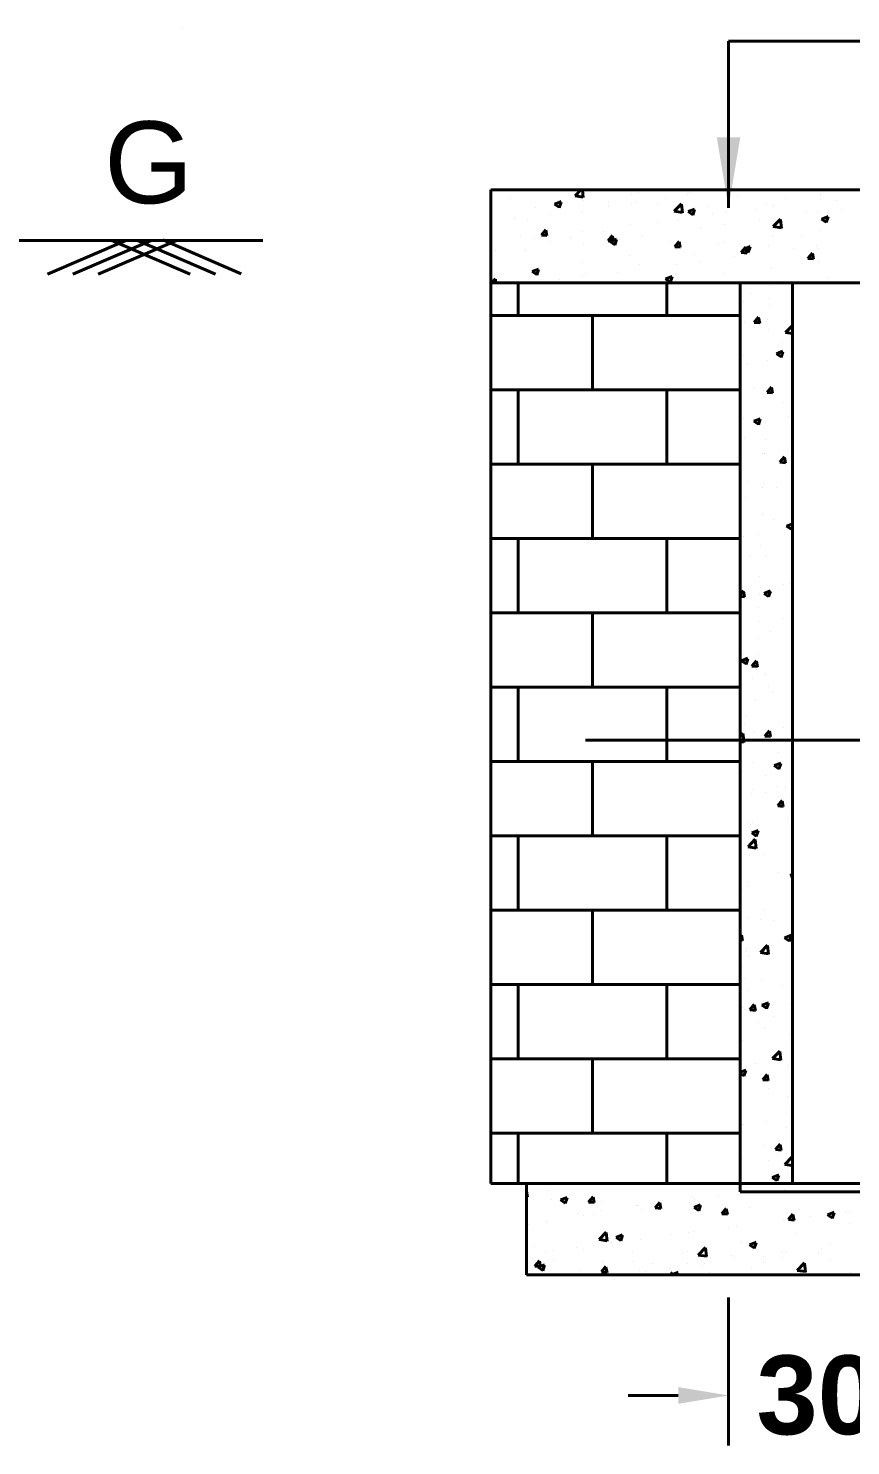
# Model space of a CAD drawing. Header units: metres. Extents: x 3616 to 3987, y 1122 to 1251.
# Drawn here: x 3694.28 to 3697.35, y 1214.6 to 1219.89 of the extents above; entities that cross this region are included whole.
import ezdxf

# ---------------------------------------------------------------- set-up
doc = ezdxf.new("R2010")
doc.units = ezdxf.units.M
doc.layers.add('text', color=7, linetype='Continuous', lineweight=5)
doc.styles.add('t7', font='arial.ttf')
doc.styles.add('t8', font='arialbd.ttf')

# ---------------------------------------------------------------- blocks, each defined once
blk = doc.blocks.new('RGHG')
at = {"color": 0, "lineweight": 40}
for p, q in [((286371.047, 37098.649), (286371.047, 37109.629)), ((286371.047, 37109.629), (286388.091, 37109.629)), ((286355.36, 37034.326), (286355.36, 37099.819)), ((286431.607, 37099.819), (286355.36, 37099.819)), ((286360.924, 37099.43), (286361.297, 37099.819)), ((286361.468, 37099.322), (286361.41, 37099.819)), ((286361.817, 37099.798), (286361.817, 37099.798)), ((286365.087, 37099.66), (286365.087, 37099.66)), ((286368.504, 37099.639), (286368.504, 37099.639)), ((286370.836, 37099.748), (286370.836, 37099.748)), ((286356.569, 37099.251), (286356.569, 37099.251)), ((286359.579, 37098.885), (286360.008, 37099.05)), ((286359.579, 37098.885), (286359.883, 37098.68)), ((286359.839, 37099.113), (286359.839, 37099.113)), ((286359.883, 37098.651), (286360.007, 37099.021)), ((286360.924, 37099.43), (286361.469, 37099.346)), ((286361.513, 37099.12), (286361.513, 37099.12)), ((286363.109, 37098.975), (286363.109, 37098.975)), ((286363.114, 37098.731), (286363.114, 37098.731)), ((286364.647, 37098.933), (286364.647, 37098.933)), ((286364.658, 37099.552), (286364.658, 37099.552)), ((286364.932, 37099.026), (286364.932, 37099.026)), ((286366.379, 37098.837), (286366.379, 37098.837)), ((286366.967, 37099.239), (286366.967, 37099.239)), ((286367.461, 37098.416), (286367.938, 37098.914)), ((286368.006, 37098.308), (286367.938, 37098.89)), ((286368.357, 37099.522), (286368.357, 37099.522)), ((286369.649, 37098.699), (286369.649, 37098.699)), ((286371.627, 37099.383), (286371.627, 37099.383)), ((286373.544, 37098.907), (286373.544, 37098.907)), ((286374.004, 37098.795), (286374.004, 37098.795)), ((286374.897, 37099.245), (286374.897, 37099.245)), ((286377.098, 37099.187), (286377.098, 37099.187)), ((286377.116, 37099.52), (286377.116, 37099.52)), ((286378.167, 37099.107), (286378.167, 37099.107)), ((286356.925, 37097.916), (286356.925, 37097.916)), ((286357.787, 37097.799), (286357.787, 37097.799)), ((286358.331, 37098.661), (286358.331, 37098.661)), ((286359.245, 37098.222), (286359.245, 37098.222)), ((286361.359, 37098.412), (286361.359, 37098.412)), ((286367.461, 37098.416), (286368.006, 37098.332)), ((286367.678, 37097.905), (286367.678, 37097.905)), ((286368.382, 37098.395), (286368.811, 37098.56)), ((286368.382, 37098.395), (286368.687, 37098.189)), ((286368.686, 37098.16), (286368.811, 37098.531)), ((286369.972, 37098.294), (286369.972, 37098.294)), ((286370.859, 37098.364), (286370.859, 37098.364)), ((286372.919, 37098.561), (286372.919, 37098.561)), ((286373.078, 37097.839), (286373.078, 37097.839)), ((286373.999, 37097.402), (286374.476, 37097.9)), ((286374.543, 37097.294), (286374.475, 37097.876)), ((286376.189, 37098.422), (286376.189, 37098.422)), ((286376.947, 37098.348), (286376.947, 37098.348)), ((286377.185, 37097.904), (286377.614, 37098.069)), ((286377.185, 37097.904), (286377.49, 37097.699)), ((286377.49, 37097.67), (286377.614, 37098.04)), ((286378.48, 37098.55), (286378.48, 37098.55)), ((286355.392, 37097.715), (286355.392, 37097.715)), ((286358.707, 37096.848), (286359.003, 37097.199)), ((286358.707, 37096.848), (286359.073, 37096.816)), ((286359.073, 37096.787), (286359.002, 37097.17)), ((286361.438, 37097.081), (286361.438, 37097.081)), ((286362.827, 37097.067), (286362.827, 37097.067)), ((286364.583, 37097.512), (286364.583, 37097.512)), ((286366.399, 37097.681), (286366.399, 37097.681)), ((286369.224, 37097.332), (286369.224, 37097.332)), ((286370.758, 37097.534), (286370.758, 37097.534)), ((286373.999, 37097.402), (286374.544, 37097.318)), ((286377.024, 37097.148), (286377.024, 37097.148)), ((286340.336, 37096.488), (286300.526, 37096.488)), ((286331.287, 37096.488), (286326.126, 37094.26)), ((286332.962, 37096.488), (286327.801, 37094.26)), ((286334.637, 37096.488), (286329.476, 37094.26)), ((286330.383, 37096.488), (286335.544, 37094.26)), ((286332.058, 37096.488), (286337.219, 37094.26)), ((286333.733, 37096.523), (286338.895, 37094.294)), ((286357.329, 37096.822), (286357.329, 37096.822)), ((286358.257, 37096.622), (286358.257, 37096.622)), ((286359.255, 37096.454), (286359.255, 37096.454)), ((286360.599, 37096.684), (286360.599, 37096.684)), ((286361.502, 37096.315), (286361.502, 37096.315)), ((286363.036, 37096.517), (286363.036, 37096.517)), ((286363.101, 37096.463), (286363.396, 37096.815)), ((286363.101, 37096.463), (286363.467, 37096.431)), ((286363.235, 37096.419), (286363.664, 37096.584)), ((286363.235, 37096.419), (286363.54, 37096.214)), ((286363.467, 37096.402), (286363.396, 37096.786)), ((286363.539, 37096.185), (286363.664, 37096.555)), ((286363.869, 37096.546), (286363.869, 37096.546)), ((286365.356, 37096.823), (286365.356, 37096.823)), ((286367.139, 37096.408), (286367.139, 37096.408)), ((286367.495, 37096.079), (286367.79, 37096.431)), ((286367.495, 37096.079), (286367.861, 37096.047)), ((286367.861, 37096.018), (286367.79, 37096.402)), ((286370.409, 37096.27), (286370.409, 37096.27)), ((286370.785, 37096.325), (286370.785, 37096.325)), ((286371.888, 37095.694), (286372.184, 37096.046)), ((286372.038, 37095.929), (286372.467, 37096.093)), ((286372.038, 37095.929), (286372.343, 37095.723)), ((286372.254, 37095.633), (286372.183, 37096.017)), ((286372.311, 37096.15), (286372.311, 37096.15)), ((286372.343, 37095.694), (286372.467, 37096.064)), ((286373.679, 37096.132), (286373.679, 37096.132)), ((286373.93, 37096.756), (286373.93, 37096.756)), ((286375.335, 37095.932), (286375.335, 37095.932)), ((286375.883, 37096.763), (286375.883, 37096.763)), ((286376.869, 37096.134), (286376.869, 37096.134)), ((286376.949, 37095.993), (286376.949, 37095.993)), ((286355.682, 37095.841), (286355.682, 37095.841)), ((286357.634, 37095.806), (286357.634, 37095.806)), ((286361.364, 37095.042), (286361.364, 37095.042)), ((286364.509, 37095.473), (286364.509, 37095.473)), ((286367.603, 37095.865), (286367.603, 37095.865)), ((286368.739, 37095.537), (286368.739, 37095.537)), ((286369.146, 37095.118), (286369.146, 37095.118)), ((286371.466, 37095.423), (286371.466, 37095.423)), ((286371.888, 37095.694), (286372.254, 37095.662)), ((286376.282, 37095.31), (286376.577, 37095.662)), ((286376.282, 37095.31), (286376.648, 37095.278)), ((286376.648, 37095.249), (286376.577, 37095.633)), ((286376.949, 37095.109), (286376.949, 37095.109)), ((286358.088, 37094.443), (286358.517, 37094.608)), ((286358.088, 37094.443), (286358.393, 37094.238)), ((286358.182, 37094.583), (286358.182, 37094.583)), ((286358.393, 37094.209), (286358.517, 37094.579)), ((286361.424, 37094.101), (286361.424, 37094.101)), ((286361.594, 37094.31), (286361.594, 37094.31)), ((286363.744, 37094.406), (286363.744, 37094.406)), ((286365.166, 37094.924), (286365.166, 37094.924)), ((286366.891, 37093.953), (286367.32, 37094.118)), ((286367.196, 37093.718), (286367.32, 37094.089)), ((286367.613, 37094.916), (286367.613, 37094.916)), ((286370.71, 37094.285), (286370.71, 37094.285)), ((286373.855, 37094.717), (286373.855, 37094.717)), ((286377.577, 37094.024), (286377.577, 37094.024)), ((286355.36, 37093.696), (286371.82, 37093.696)), ((286355.422, 37093.696), (286355.676, 37093.96)), ((286355.703, 37093.696), (286355.675, 37093.937)), ((286357.182, 37091.547), (286357.182, 37093.696)), ((286358.022, 37093.697), (286358.022, 37093.697)), ((286359.891, 37093.899), (286359.891, 37093.899)), ((286366.891, 37093.953), (286367.196, 37093.747)), ((286366.983, 37091.547), (286366.983, 37093.696)), ((286367.529, 37093.826), (286367.529, 37093.826)), ((286386.159, 37093.696), (286371.82, 37093.696)), ((286371.82, 37093.696), (286371.82, 37033.781)), ((286373.724, 37093.516), (286373.724, 37093.516)), ((286375.257, 37093.718), (286375.257, 37034.326)), ((286375.257, 37093.718), (286375.257, 37093.718)), ((286372.058, 37092.495), (286372.058, 37092.495)), ((286372.486, 37093.001), (286372.486, 37093.001)), ((286373.777, 37092.179), (286373.777, 37092.179)), ((286373.781, 37092.678), (286373.781, 37092.678)), ((286355.36, 37091.547), (286371.82, 37091.547)), ((286362.082, 37086.646), (286362.082, 37091.547)), ((286372.738, 37091.087), (286373.034, 37091.439)), ((286373.104, 37091.026), (286373.033, 37091.41)), ((286373.646, 37091.302), (286373.646, 37091.302)), ((286372.112, 37091.1), (286372.112, 37091.1)), ((286372.738, 37091.087), (286373.104, 37091.055)), ((286373.526, 37091.15), (286373.526, 37091.15)), ((286373.706, 37090.638), (286373.706, 37090.638)), ((286374.811, 37090.421), (286375.257, 37090.886)), ((286374.811, 37090.421), (286375.257, 37090.352)), ((286374.537, 37089.75), (286374.537, 37089.75)), ((286372.034, 37088.886), (286372.034, 37088.886)), ((286373.632, 37088.599), (286373.632, 37088.599)), ((286374.204, 37089.02), (286374.633, 37089.185)), ((286374.204, 37089.02), (286374.509, 37088.815)), ((286374.354, 37089.192), (286374.354, 37089.192)), ((286374.509, 37088.786), (286374.633, 37089.156)), ((286372.293, 37088.393), (286372.293, 37088.393)), ((286355.36, 37086.646), (286371.82, 37086.646)), ((286357.182, 37081.746), (286357.182, 37086.646)), ((286366.983, 37081.746), (286366.983, 37086.646)), ((286372.743, 37086.776), (286372.743, 37086.776)), ((286373.344, 37086.619), (286373.344, 37086.619)), ((286373.557, 37086.56), (286373.557, 37086.56)), ((286373.588, 37086.479), (286373.884, 37086.831)), ((286373.954, 37086.418), (286373.883, 37086.802)), ((286373.588, 37086.479), (286373.954, 37086.447)), ((286374.636, 37085.797), (286374.636, 37085.797)), ((286372.04, 37084.738), (286372.04, 37084.738)), ((286372.714, 37084.578), (286373.143, 37084.743)), ((286373.018, 37084.344), (286373.142, 37084.714)), ((286375, 37084.869), (286375, 37084.869)), ((286372.714, 37084.578), (286373.019, 37084.373)), ((286373.483, 37084.521), (286373.483, 37084.521)), ((286372.126, 37083.506), (286372.126, 37083.506)), ((286373.508, 37083.393), (286373.508, 37083.393)), ((286373.388, 37082.453), (286373.388, 37082.453)), ((286373.408, 37082.482), (286373.408, 37082.482)), ((286374.438, 37081.871), (286374.733, 37082.223)), ((286374.804, 37081.81), (286374.733, 37082.194)), ((286374.922, 37082.655), (286374.922, 37082.655)), ((286355.36, 37081.746), (286371.82, 37081.746)), ((286362.082, 37076.845), (286362.082, 37081.746)), ((286374.438, 37081.871), (286374.804, 37081.839)), ((286372.275, 37080.636), (286372.275, 37080.636)), ((286373.31, 37080.239), (286373.31, 37080.239)), ((286373.334, 37080.443), (286373.334, 37080.443)), ((286374.203, 37080.237), (286374.203, 37080.237)), ((286372.224, 37079.553), (286372.224, 37079.553)), ((286373.259, 37078.403), (286373.259, 37078.403)), ((286374.019, 37078.128), (286374.019, 37078.128)), ((286374.88, 37077.67), (286375.257, 37077.815)), ((286374.88, 37077.67), (286375.185, 37077.465)), ((286375.184, 37077.436), (286375.257, 37077.653)), ((286355.36, 37076.845), (286371.82, 37076.845)), ((286357.182, 37071.945), (286357.182, 37076.845)), ((286366.983, 37071.945), (286366.983, 37076.845)), ((286372.022, 37076.982), (286372.022, 37076.982)), ((286372.984, 37077.124), (286372.984, 37077.124)), ((286373.185, 37076.364), (286373.185, 37076.364)), ((286372.407, 37075.712), (286372.407, 37075.712)), ((286373.49, 37075.637), (286373.49, 37075.637)), ((286373.11, 37074.325), (286373.11, 37074.325)), ((286374.665, 37073.806), (286374.665, 37073.806)), ((286375.061, 37073.855), (286375.061, 37073.855)), ((286371.82, 37073.13), (286372.04, 37073.393)), ((286371.82, 37073.034), (286372.11, 37073.009)), ((286372.11, 37072.98), (286372.039, 37073.364)), ((286372.257, 37072.88), (286372.257, 37072.88)), ((286373.083, 37073.171), (286373.083, 37073.171)), ((286373.389, 37073.228), (286373.818, 37073.393)), ((286373.389, 37073.228), (286373.694, 37073.023)), ((286373.694, 37072.994), (286373.818, 37073.364)), ((286355.36, 37071.945), (286371.82, 37071.945)), ((286362.082, 37067.044), (286362.082, 37071.945)), ((286373.036, 37072.286), (286373.036, 37072.286)), ((286373.053, 37071.39), (286373.053, 37071.39)), ((286373.842, 37070.742), (286373.842, 37070.742)), ((286374.587, 37071.591), (286374.587, 37071.591)), ((286372.961, 37070.247), (286372.961, 37070.247)), ((286371.899, 37068.786), (286372.328, 37068.951)), ((286372.004, 37069.225), (286372.004, 37069.225)), ((286372.203, 37068.552), (286372.328, 37068.922)), ((286372.975, 37069.175), (286372.975, 37069.175)), ((286371.899, 37068.786), (286372.204, 37068.581)), ((286372.594, 37068.433), (286372.89, 37068.785)), ((286372.594, 37068.433), (286372.96, 37068.401)), ((286372.887, 37068.207), (286372.887, 37068.207)), ((286372.96, 37068.372), (286372.889, 37068.756)), ((286373.472, 37067.88), (286373.472, 37067.88)), ((286355.36, 37067.044), (286371.82, 37067.044)), ((286357.182, 37062.144), (286357.182, 37067.044)), ((286366.983, 37062.144), (286366.983, 37067.044)), ((286372.649, 37067.611), (286372.649, 37067.611)), ((286373.684, 37067.065), (286373.684, 37067.065)), ((286372.812, 37066.168), (286372.812, 37066.168)), ((286373.941, 37066.789), (286373.941, 37066.789)), ((286372.239, 37065.123), (286372.239, 37065.123)), ((286372.072, 37064.649), (286372.072, 37064.649)), ((286372.738, 37064.129), (286372.738, 37064.129)), ((286373.444, 37063.825), (286373.74, 37064.177)), ((286373.81, 37063.764), (286373.739, 37064.148)), ((286374.701, 37064.36), (286374.701, 37064.36)), ((286361.616, 37063.553), (286392.762, 37063.553)), ((286371.82, 37063.822), (286371.999, 37064.009)), ((286371.82, 37063.465), (286372.067, 37063.427)), ((286372.049, 37063.553), (286371.999, 37063.985)), ((286372.066, 37063.403), (286372.049, 37063.553)), ((286373.444, 37063.825), (286373.81, 37063.793)), ((286374.329, 37062.742), (286374.329, 37062.742)), ((286355.36, 37062.144), (286371.82, 37062.144)), ((286362.082, 37057.243), (286362.082, 37062.144)), ((286371.986, 37061.468), (286371.986, 37061.468)), ((286372.663, 37062.09), (286372.663, 37062.09)), ((286374.065, 37061.878), (286374.494, 37062.042)), ((286374.065, 37061.878), (286374.37, 37061.672)), ((286374.369, 37061.643), (286374.493, 37062.014)), ((286373.508, 37061.229), (286373.508, 37061.229)), ((286374.251, 37060.528), (286374.251, 37060.528)), ((286374.799, 37060.407), (286374.799, 37060.407)), ((286372.589, 37060.051), (286372.589, 37060.051)), ((286372.718, 37060.326), (286372.718, 37060.326)), ((286373.454, 37060.123), (286373.454, 37060.123)), ((286374.294, 37059.218), (286374.589, 37059.57)), ((286374.66, 37059.157), (286374.589, 37059.541)), ((286374.294, 37059.218), (286374.66, 37059.186)), ((286372.289, 37058.116), (286372.289, 37058.116)), ((286372.514, 37058.012), (286372.514, 37058.012)), ((286372.574, 37057.436), (286373.003, 37057.6)), ((286372.64, 37058.112), (286372.64, 37058.112)), ((286374.96, 37058.417), (286374.96, 37058.417)), ((286355.36, 37057.243), (286371.82, 37057.243)), ((286357.182, 37052.343), (286357.182, 37057.243)), ((286366.983, 37052.343), (286366.983, 37057.243)), ((286372.221, 37057.366), (286372.221, 37057.366)), ((286372.334, 37056.53), (286372.811, 37057.028)), ((286372.574, 37057.436), (286372.879, 37057.23)), ((286372.878, 37056.422), (286372.811, 37057.004)), ((286372.879, 37057.201), (286373.003, 37057.572)), ((286372.334, 37056.53), (286372.879, 37056.446)), ((286372.44, 37055.972), (286372.44, 37055.972)), ((286373.348, 37056.001), (286373.348, 37056.001)), ((286374.366, 37054.847), (286374.366, 37054.847)), ((286372.365, 37053.933), (286372.365, 37053.933)), ((286372.388, 37054.163), (286372.388, 37054.163)), ((286375.144, 37054.61), (286375.257, 37054.745)), ((286375.144, 37054.61), (286375.257, 37054.6)), ((286371.968, 37053.711), (286371.968, 37053.711)), ((286355.36, 37052.343), (286371.82, 37052.343)), ((286362.082, 37047.442), (286362.082, 37052.343)), ((286373.436, 37052.366), (286373.436, 37052.366)), ((286372.291, 37051.894), (286372.291, 37051.894)), ((286373.148, 37051.734), (286373.148, 37051.734)), ((286373.994, 37051.679), (286373.994, 37051.679)), ((286371.82, 37050.648), (286371.896, 37050.739)), ((286371.82, 37050.368), (286371.967, 37050.355)), ((286371.966, 37050.326), (286371.895, 37050.71)), ((286374.74, 37050.528), (286375.169, 37050.692)), ((286374.74, 37050.528), (286375.045, 37050.322)), ((286375.045, 37050.293), (286375.169, 37050.663)), ((286372.203, 37049.609), (286372.203, 37049.609)), ((286372.217, 37049.855), (286372.217, 37049.855)), ((286372.383, 37049.263), (286372.383, 37049.263)), ((286373.146, 37049.549), (286373.623, 37050.047)), ((286373.146, 37049.549), (286373.691, 37049.465)), ((286373.69, 37049.441), (286373.623, 37050.023)), ((286373.916, 37049.465), (286373.916, 37049.465)), ((286371.955, 37048.604), (286371.955, 37048.604)), ((286375.225, 37048.465), (286375.225, 37048.465)), ((286355.36, 37047.442), (286371.82, 37047.442)), ((286357.182, 37042.542), (286357.182, 37047.442)), ((286366.983, 37042.542), (286366.983, 37047.442)), ((286372.142, 37047.816), (286372.142, 37047.816)), ((286373.246, 37047.781), (286373.246, 37047.781)), ((286374.625, 37047.354), (286374.625, 37047.354)), ((286375.236, 37048.208), (286375.236, 37048.208)), ((286372.305, 37047.049), (286372.305, 37047.049)), ((286371.95, 37045.954), (286371.95, 37045.954)), ((286372.068, 37045.776), (286372.068, 37045.776)), ((286372.45, 37045.779), (286372.746, 37046.131)), ((286372.45, 37045.779), (286372.816, 37045.747)), ((286372.816, 37045.718), (286372.745, 37046.102)), ((286373.25, 37046.086), (286373.679, 37046.25)), ((286373.25, 37046.086), (286373.555, 37045.88)), ((286373.554, 37045.851), (286373.679, 37046.221)), ((286375.162, 37046.169), (286375.162, 37046.169)), ((286373.013, 37044.938), (286373.013, 37044.938)), ((286373.418, 37044.609), (286373.418, 37044.609)), ((286374.006, 37045.352), (286374.006, 37045.352)), ((286371.993, 37043.737), (286371.993, 37043.737)), ((286375.087, 37044.129), (286375.087, 37044.129)), ((286373.958, 37042.568), (286374.435, 37043.066)), ((286374.503, 37042.46), (286374.435, 37043.042)), ((286355.36, 37042.542), (286371.82, 37042.542)), ((286362.082, 37037.641), (286362.082, 37042.542)), ((286371.82, 37041.667), (286372.188, 37041.808)), ((286372.064, 37041.409), (286372.188, 37041.779)), ((286372.185, 37041.852), (286372.185, 37041.852)), ((286372.813, 37042.222), (286372.813, 37042.222)), ((286373.958, 37042.569), (286374.503, 37042.484)), ((286375.013, 37042.09), (286375.013, 37042.09)), ((286371.82, 37041.603), (286372.064, 37041.438)), ((286371.919, 37041.698), (286371.919, 37041.698)), ((286373.3, 37041.172), (286373.596, 37041.523)), ((286373.3, 37041.172), (286373.666, 37041.139)), ((286373.666, 37041.11), (286373.595, 37041.494)), ((286374.105, 37041.399), (286374.105, 37041.399)), ((286375.192, 37040.817), (286375.192, 37040.817)), ((286373.659, 37040.615), (286373.659, 37040.615)), ((286374.938, 37040.051), (286374.938, 37040.051)), ((286371.844, 37039.659), (286371.844, 37039.659)), ((286374.864, 37038.97), (286374.864, 37038.97)), ((286371.932, 37038.198), (286371.932, 37038.198)), ((286372.047, 37038.199), (286372.047, 37038.199)), ((286373.581, 37038.401), (286373.581, 37038.401)), ((286374.864, 37038.012), (286374.864, 37038.012)), ((286355.36, 37037.641), (286371.82, 37037.641)), ((286357.182, 37034.326), (286357.182, 37037.641)), ((286366.983, 37034.326), (286366.983, 37037.641)), ((286373.4, 37036.853), (286373.4, 37036.853)), ((286374.15, 37036.564), (286374.445, 37036.916)), ((286374.15, 37036.564), (286374.516, 37036.532)), ((286374.289, 37036.291), (286374.289, 37036.291)), ((286374.516, 37036.503), (286374.445, 37036.887)), ((286371.969, 37035.985), (286371.969, 37035.985)), ((286373.672, 37035.839), (286373.672, 37035.839)), ((286374.77, 37035.588), (286375.248, 37036.085)), ((286374.77, 37035.588), (286375.257, 37035.512)), ((286374.789, 37035.973), (286374.789, 37035.973)), ((286375.257, 37035.975), (286375.247, 37036.061)), ((286357.715, 37034.326), (286355.36, 37034.326)), ((286357.715, 37028.305), (286357.715, 37034.326)), ((286357.715, 37034.326), (286434.257, 37034.326)), ((286358.845, 37034.257), (286358.845, 37034.257)), ((286362.274, 37034.298), (286362.274, 37034.298)), ((286373.925, 37034.735), (286374.354, 37034.9)), ((286373.925, 37034.735), (286374.23, 37034.53)), ((286374.23, 37034.501), (286374.354, 37034.871)), ((286374.963, 37035.017), (286374.963, 37035.017)), ((286357.715, 37033.838), (286357.721, 37033.846)), ((286357.715, 37033.469), (286357.792, 37033.462)), ((286357.791, 37033.433), (286357.721, 37033.817)), ((286359.129, 37033.867), (286359.129, 37033.867)), ((286359.975, 37033.25), (286360.404, 37033.415)), ((286360.28, 37033.016), (286360.404, 37033.386)), ((286361.819, 37033.109), (286362.114, 37033.461)), ((286362.185, 37033.048), (286362.114, 37033.432)), ((286368.594, 37033.482), (286368.594, 37033.482)), ((286368.825, 37033.367), (286368.825, 37033.367)), ((286370.358, 37033.569), (286370.358, 37033.569)), ((286371.621, 37033.541), (286371.621, 37033.541)), ((286371.82, 37033.781), (286386.821, 37033.781)), ((286372.167, 37034.096), (286372.167, 37034.096)), ((286372.678, 37033.875), (286372.678, 37033.875)), ((286374.715, 37033.934), (286374.715, 37033.934)), ((286359.373, 37033.278), (286359.373, 37033.278)), ((286359.975, 37033.25), (286360.28, 37033.045)), ((286361.819, 37033.109), (286362.185, 37033.077)), ((286362.636, 37032.552), (286362.636, 37032.552)), ((286362.643, 37033.14), (286362.643, 37033.14)), ((286364.956, 37032.858), (286364.956, 37032.858)), ((286365.022, 37032.869), (286365.022, 37032.869)), ((286365.294, 37032.651), (286365.294, 37032.651)), ((286365.913, 37033.002), (286365.913, 37033.002)), ((286366.213, 37032.725), (286366.508, 37033.077)), ((286366.213, 37032.725), (286366.579, 37032.693)), ((286366.579, 37032.664), (286366.508, 37033.048)), ((286368.475, 37033.11), (286368.475, 37033.11)), ((286368.779, 37032.76), (286369.207, 37032.924)), ((286368.779, 37032.76), (286369.083, 37032.554)), ((286369.083, 37032.525), (286369.207, 37032.895)), ((286369.183, 37032.864), (286369.183, 37032.864)), ((286370.606, 37032.341), (286370.902, 37032.693)), ((286370.972, 37032.28), (286370.901, 37032.664)), ((286372.453, 37032.726), (286372.453, 37032.726)), ((286375.723, 37032.588), (286375.723, 37032.588)), ((286377.582, 37032.269), (286378.011, 37032.434)), ((286377.886, 37032.035), (286378.01, 37032.405)), ((286378.789, 37032.475), (286378.789, 37032.475)), ((286378.993, 37032.449), (286378.993, 37032.449)), ((286357.877, 37031.643), (286357.877, 37031.643)), ((286359.055, 37031.827), (286359.055, 37031.827)), ((286361.102, 37032.351), (286361.102, 37032.351)), ((286361.449, 37032.256), (286361.449, 37032.256)), ((286362.2, 37032.259), (286362.2, 37032.259)), ((286370.606, 37032.341), (286370.973, 37032.309)), ((286371.067, 37031.459), (286371.067, 37031.459)), ((286371.546, 37031.502), (286371.546, 37031.502)), ((286374.64, 37031.894), (286374.64, 37031.894)), ((286374.935, 37031.968), (286374.935, 37031.968)), ((286375, 37031.956), (286375.295, 37032.308)), ((286375, 37031.956), (286375.366, 37031.924)), ((286375.366, 37031.895), (286375.295, 37032.279)), ((286376.469, 37032.17), (286376.469, 37032.17)), ((286377.582, 37032.269), (286377.887, 37032.063)), ((286377.822, 37032.354), (286377.822, 37032.354)), ((286379.058, 37031.667), (286379.058, 37031.667)), ((286362.508, 37030.634), (286362.985, 37031.132)), ((286362.508, 37030.634), (286363.052, 37030.55)), ((286363.052, 37030.526), (286362.984, 37031.108)), ((286363.632, 37030.784), (286364.061, 37030.949)), ((286363.632, 37030.784), (286363.936, 37030.578)), ((286363.936, 37030.549), (286364.06, 37030.92)), ((286365.219, 37030.612), (286365.219, 37030.612)), ((286367.213, 37030.951), (286367.213, 37030.951)), ((286368.401, 37031.071), (286368.401, 37031.071)), ((286368.747, 37031.153), (286368.747, 37031.153)), ((286375.486, 37031.054), (286375.486, 37031.054)), ((286358.18, 37030.148), (286358.18, 37030.148)), ((286358.98, 37029.788), (286358.98, 37029.788)), ((286359.491, 37029.935), (286359.491, 37029.935)), ((286361.024, 37030.136), (286361.024, 37030.136)), ((286361.45, 37030.01), (286361.45, 37030.01)), ((286362.125, 37030.219), (286362.125, 37030.219)), ((286363.344, 37030.442), (286363.344, 37030.442)), ((286364.72, 37029.872), (286364.72, 37029.872)), ((286367.99, 37029.734), (286367.99, 37029.734)), ((286368.341, 37029.827), (286368.341, 37029.827)), ((286369.045, 37029.62), (286369.522, 37030.118)), ((286369.045, 37029.62), (286369.59, 37029.536)), ((286369.589, 37029.512), (286369.522, 37030.094)), ((286371.26, 37029.596), (286371.26, 37029.596)), ((286371.914, 37030.441), (286371.914, 37030.441)), ((286372.435, 37030.293), (286372.864, 37030.458)), ((286372.435, 37030.293), (286372.74, 37030.088)), ((286372.739, 37030.059), (286372.864, 37030.429)), ((286374.566, 37029.855), (286374.566, 37029.855)), ((286374.857, 37029.754), (286374.857, 37029.754)), ((286376.954, 37029.709), (286376.954, 37029.709)), ((286377.177, 37030.059), (286377.177, 37030.059)), ((286377.747, 37030.314), (286377.747, 37030.314)), ((286358.275, 37028.886), (286358.571, 37029.238)), ((286358.275, 37028.886), (286358.642, 37028.854)), ((286358.485, 37028.808), (286358.914, 37028.973)), ((286358.485, 37028.808), (286358.79, 37028.603)), ((286358.641, 37028.825), (286358.57, 37029.209)), ((286358.789, 37028.574), (286358.913, 37028.944)), ((286359.472, 37029.325), (286359.472, 37029.325)), ((286362.669, 37028.502), (286362.964, 37028.854)), ((286362.742, 37029.187), (286362.742, 37029.187)), ((286363.035, 37028.441), (286362.964, 37028.825)), ((286364.769, 37029.214), (286364.769, 37029.214)), ((286366.012, 37029.049), (286366.012, 37029.049)), ((286367.135, 37028.737), (286367.135, 37028.737)), ((286368.327, 37029.032), (286368.327, 37029.032)), ((286369.282, 37028.911), (286369.282, 37028.911)), ((286369.455, 37029.043), (286369.455, 37029.043)), ((286371.472, 37029.463), (286371.472, 37029.463)), ((286372.552, 37028.773), (286372.552, 37028.773)), ((286373.324, 37029.552), (286373.324, 37029.552)), ((286373.381, 37029.096), (286373.381, 37029.096)), ((286374.53, 37029.457), (286374.53, 37029.457)), ((286375.583, 37028.607), (286376.06, 37029.104)), ((286375.822, 37028.635), (286375.822, 37028.635)), ((286376.127, 37028.498), (286376.059, 37029.08)), ((286377.8, 37029.319), (286377.8, 37029.319)), ((286434.257, 37028.305), (286357.715, 37028.305)), ((286361.197, 37028.601), (286361.197, 37028.601)), ((286362.669, 37028.502), (286363.035, 37028.47)), ((286365.145, 37028.572), (286365.145, 37028.572)), ((286365.602, 37028.535), (286365.602, 37028.535)), ((286367.22, 37028.305), (286367.358, 37028.469)), ((286367.288, 37028.318), (286367.717, 37028.482)), ((286367.288, 37028.318), (286367.306, 37028.305)), ((286367.383, 37028.305), (286367.358, 37028.44)), ((286367.667, 37028.305), (286367.717, 37028.453)), ((286369.809, 37028.483), (286369.809, 37028.483)), ((286375.583, 37028.607), (286376.127, 37028.522)), ((286379.092, 37028.496), (286379.092, 37028.496)), ((286371.041, 37026.829), (286371.041, 37017.054)), ((286367.733, 37020.362), (286364.426, 37020.362))]:
    blk.add_line(p, q, dxfattribs=at)
for points in [[(286370.275, 37103.28), (286371.047, 37098.649), (286371.819, 37103.28)], [(286367.733, 37020.913), (286367.733, 37019.81), (286371.041, 37020.362)]]:
    blk.add_solid(points, dxfattribs=at)
at = {"layer": 'text', "color": 0, "lineweight": 40}
blk.add_line((286335.023, 37110.473), (286335.023, 37110.473), dxfattribs=at)
at = {"color": 0, "lineweight": 40, "style": 't7'}
blk.add_text('G', height=5.4, dxfattribs=at).set_placement((286329.868, 37098.942))
at = {"color": 0, "lineweight": 40, "insert": (286378.947, 37020.362), "char_height": 5.1975, "attachment_point": 5, "style": 't8'}
blk.add_mtext('\\A1;300', dxfattribs=at)

msp = doc.modelspace()

# ---------------------------------------------------------------- block references
at = {"xscale": 0.0565868657485466, "yscale": 0.0565868657485466, "zscale": 0.0565868657485466}
msp.add_blockref('RGHG', (-12507.94833, -880.07924), dxfattribs=at)

doc.saveas('drawing.dxf')
